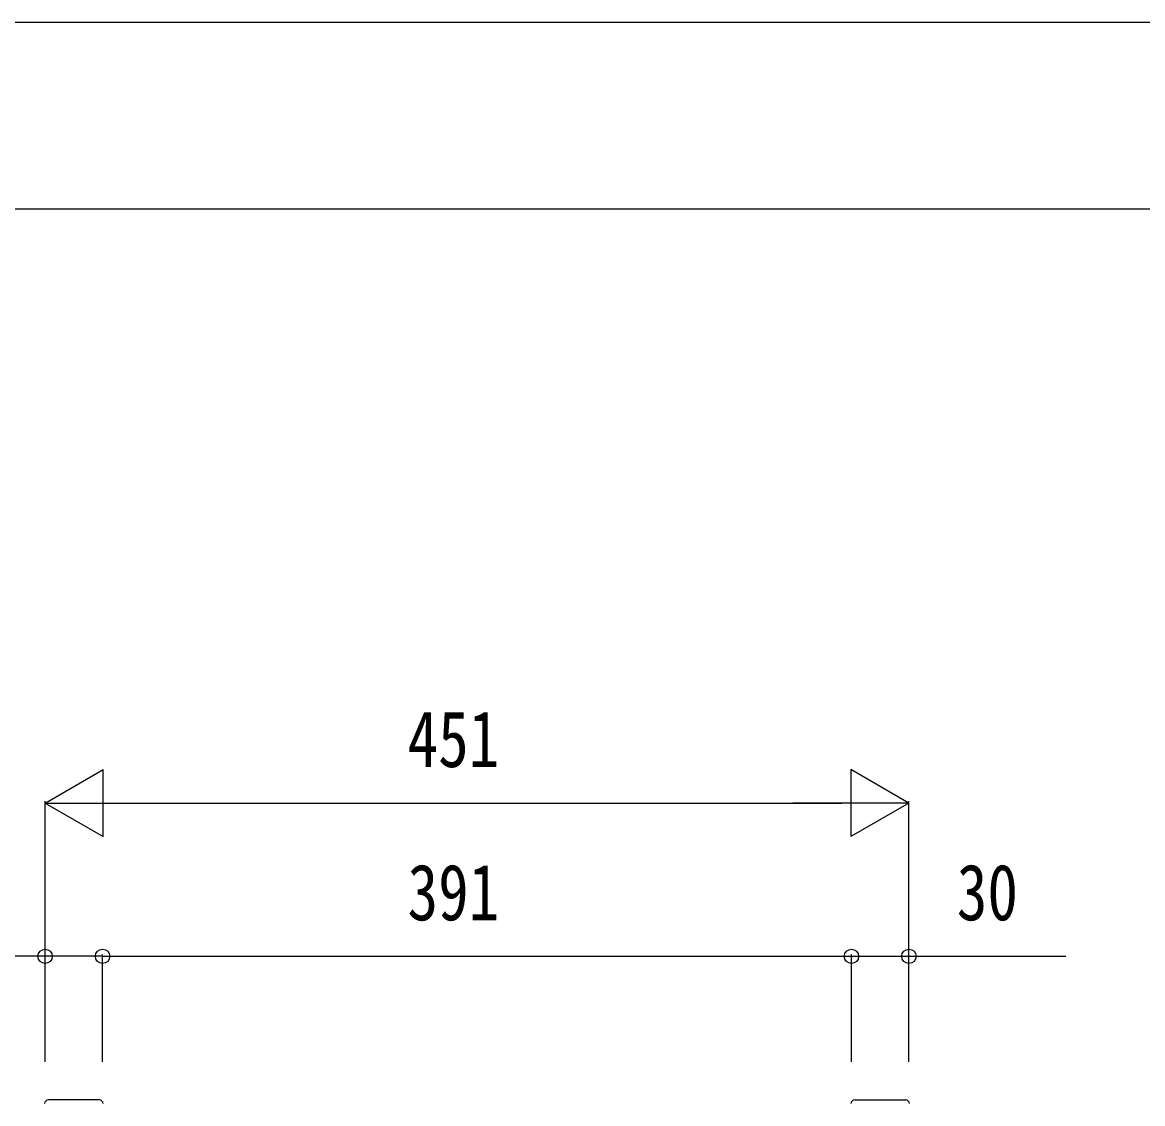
# Model space of a CAD drawing. Units: millimetres, scale not verified. Extents: x -2102 to 2102, y -1485 to 1485.
# Drawn here: x -1164 to -579, y 921 to 1485 of the extents above; entities that cross this region are included whole.
import ezdxf
from ezdxf.enums import TextEntityAlignment as Align

# ---------------------------------------------------------------- set-up
doc = ezdxf.new("R2010")
doc.units = ezdxf.units.MM
doc.header["$LTSCALE"] = 8
for name, color, linetype in [('0-4_YKK_A1', 4, 'Continuous'), ('0-5_YKK_D', 6, 'Continuous'), ('0-6_YKK_ZWAK', 7, 'Continuous')]:
    doc.layers.add(name, color=color, linetype=linetype)
doc.styles.add('ＭＳ ゴシック', font='')
doc.styles.get('ＭＳ ゴシック').set_extended_font_data('MS Gothic')

msp = doc.modelspace()

# ---------------------------------------------------------------- linework, layer by layer
at = {"layer": '0-4_YKK_A1'}
for p, q in [((-1124.177, 922.5), (-1150.803, 922.5)), ((-729.801, 922.5), (-703.175, 922.5))]:
    msp.add_line(p, q, dxfattribs=at)
for centre, start, end in [((-1150.803, 920.5), 90, 176.5), ((-1124.177, 920.5), 3.5, 90), ((-729.801, 920.5), 90, 176.5), ((-703.175, 920.5), 3.5, 90)]:
    msp.add_arc(centre, 2, start, end, dxfattribs=at)
at = {"layer": '0-5_YKK_D'}
for p, q in [((-1152.49, 1077.5), (-1122.179, 1095)), ((-1122.179, 1060), (-1122.179, 1095)), ((-701.488, 1077.5), (-731.799, 1095)), ((-731.799, 1095), (-731.799, 1060)), ((-1152.49, 942.5), (-1152.49, 1078.5)), ((-1152.49, 1077.5), (-1122.179, 1060)), ((-1152.49, 1077.5), (-1091.868, 1077.5)), ((-1117.49, 1077.5), (-736.488, 1077.5)), ((-701.488, 1077.5), (-762.11, 1077.5)), ((-701.488, 1077.5), (-731.799, 1060)), ((-701.488, 942.5), (-701.488, 1078.5)), ((-1152.49, 942.5), (-1152.49, 998.5)), ((-1122.49, 942.5), (-1122.49, 998.5)), ((-1122.49, 942.5), (-1122.49, 998.5)), ((-1122.49, 997.5), (-731.488, 997.5)), ((-731.488, 942.5), (-731.488, 998.5)), ((-731.488, 942.5), (-731.488, 998.5)), ((-701.488, 942.5), (-701.488, 998.5))]:
    msp.add_line(p, q, dxfattribs=at)
for points in [[(-1122.49, 997.5), (-1152.49, 997.5), (-1234.423, 997.5)], [(-731.488, 997.5), (-701.488, 997.5), (-619.555, 997.5)]]:
    msp.add_lwpolyline(points, dxfattribs=at)
for centre in [(-1152.49, 997.5), (-1122.49, 997.5), (-1122.49, 997.5), (-731.488, 997.5), (-731.488, 997.5), (-701.488, 997.5)]:
    msp.add_circle(centre, 3.75, dxfattribs=at)
at = {"layer": '0-6_YKK_ZWAK'}
msp.add_line((1947.51, 1387.5), (-1952.49, 1387.5), dxfattribs=at)
msp.add_lwpolyline([(-2102.5, -1485), (2102.5, -1485), (2102.5, 1485), (-2102.5, 1485)], close=True, dxfattribs=at)

# ---------------------------------------------------------------- texts
at = {"layer": '0-5_YKK_D', "style": 'ＭＳ ゴシック', "width": 0.8}
for s, p in [('451', (-963.256, 1087.5)), ('391', (-963.256, 1007.5)), ('30', (-676.488, 1007.5))]:
    msp.add_text(s, height=29.33, dxfattribs=at).set_placement(p, align=Align.BOTTOM_LEFT)

doc.saveas('drawing.dxf')
